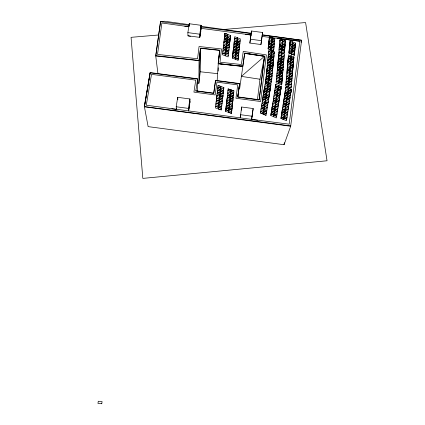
<?xml version="1.0" encoding="UTF-8"?>
<svg xmlns="http://www.w3.org/2000/svg" width="425" height="425" viewBox="0 0 425 425"><rect width="100%" height="100%" fill="white"/><g stroke="black" fill="none" stroke-linecap="round" stroke-linejoin="round"><path stroke-width="0.64" d="M187.967 35.801L199.787 37.363L199.787 34.202L201.137 25.314L189.263 23.747L187.866 32.629L187.967 35.801L190.458 36.306M197.577 91.487L197.598 79.055L150.174 72.85L144.431 106.818L148.123 126.623L284.059 144.707L290.673 126.241L301.585 40.248L262.289 34.797M201.131 29.383L201.137 25.314L201.105 28.348L250.931 34.935L251.478 31.009L262.639 32.486L260.955 44.519L249.868 43.058L250.931 34.935M218.216 71.071L218.238 67.766M197.572 83.135L198.873 83.279L200.26 71.777L200.494 48.328L219.762 50.41L219.672 51.701M215.518 81.935L215.597 80.633L239.572 83.81L237.793 96.804M217.133 80.931L218.275 63.484L219.762 50.41L218.264 63.798L242.818 66.449M219.412 55.59L219.502 54.294M292.549 72.388L289.887 71.453L288.575 86.987L291.215 87.917L292.549 72.388L292.251 75.496M290.96 59.022L293.622 59.994L292.549 72.266L293.866 56.929L291.221 55.972L289.93 71.31L290.96 59.022L293.664 59.968L293.792 58.469C286.971 54.878 295.269 61.099 293.866 56.929M294.355 55.165L295.402 43.042L294.397 55.138L291.757 54.177L292.814 42.038L295.402 43.042M289.818 43.844L290.105 40.858L288.963 53.045L289.733 43.929L292.416 44.848M289.297 77.392L286.615 76.468L287.162 70.38L289.839 71.32L288.389 86.849L285.733 85.914L286.567 76.527M289.744 71.166L290.557 61.917L287.89 60.961L287.109 70.205L289.744 71.166L287.151 70.183L288.23 57.874L290.939 58.868L291.173 55.829L288.517 54.867L287.89 60.961M292.294 75.469L289.622 74.54L289.829 72.935L292.384 73.923M288.963 53.045L291.571 54.033L291.747 52.456M290.062 40.885L292.703 41.868L292.251 46.394L289.606 45.417M291.571 54.033L292.703 41.868M282.11 45.571L279.485 44.567L278.906 50.66L281.578 51.632L282.742 39.562L280.128 38.547L282.742 39.562M281.578 51.632L282.45 42.527M279.985 71.368L278.779 83.863L276.101 82.923L276.973 73.536M280.192 68.181L281.042 58.926L278.354 57.965L277.536 67.208L280.234 68.154L277.536 67.208M279.501 76.017L280.288 68.329L277.583 67.384L280.288 68.329M278.439 57.88L281.084 58.862L281.685 52.838L281.435 55.877L278.704 54.873L277.578 67.187M284.383 52.764L281.722 51.797L282.837 39.684L285.441 40.694L284.341 52.79L285.228 43.695L282.524 42.718L282.71 41.236M284.134 56.992L281.674 84.92L278.965 84.007L281.462 56.031L284.097 57.014M280.139 71.469L282.79 72.425L280.064 71.554L280.272 69.944L277.509 68.919L277.281 70.428L280.033 71.405L277.281 70.428M283.007 69.333L280.378 68.319L281.775 52.955L284.405 53.943L284.272 55.441M281.557 55.999L281.605 54.48L284.32 55.489L284.15 57.008L281.462 56.031M282.168 78.731L279.517 77.764L282.211 78.71L281.674 84.92M280.42 68.297L283.071 69.264L282.88 70.848L277.451 68.908M280.128 38.547L279.528 44.508L282.152 45.512M279.639 74.492L276.93 73.557L277.626 67.362M281.552 54.336L278.869 53.369L279.002 51.871L281.685 52.838M278.354 57.965L279.044 51.845M272.154 37.846L270.985 49.996L273.636 50.995L274.789 38.866L272.154 37.846L274.789 38.866M272.021 39.403C270.443 41.214 275.682 43.424 274.699 40.391L271.973 39.355L274.614 40.37M274.141 53.465L274.279 51.967L272.877 67.304L270.162 66.358M272.51 70.566L272.723 68.956L267.192 66.938L267.336 65.418L272.818 67.378M267.065 68.499L265.784 80.978L267.378 65.392M267.288 65.243L268.191 55.957L270.863 56.95L269.976 66.215L267.288 65.243L269.976 66.215M270.821 56.971L268.233 55.898L268.866 49.852L271.533 50.851L271.224 53.917M271.394 43.748L270.794 49.852L271.798 40.731L269.057 39.706L268.132 48.854L269.413 36.704L272.058 37.724L271.479 43.663L268.823 42.654M270.024 66.39L268.488 81.924L269.795 69.45L267.017 68.462M270.906 56.886L271.533 50.851M271.299 54.049L274.051 55.011L271.373 83.013L268.68 82.067L271.394 54.023M272.547 70.539C268.802 70.826 268.839 65.965 272.723 68.956M271.586 50.995L274.237 51.993L271.586 50.995L270.103 66.428M271.878 39.233L269.232 38.218L269.413 36.704M233.442 48.886L236.21 49.858L233.362 48.971L232.374 58.145L235.153 59.107L236.125 49.943M235.153 59.107L236.486 46.904M236.571 46.92L233.761 45.9L236.528 46.941L236.874 43.903L234.117 42.92L233.952 44.412L239.557 46.5L239.631 44.981L236.927 43.977C244.062 47.393 235.291 41.214 236.73 45.427M237.474 37.719L236.794 43.759L234.074 42.75L234.759 36.699L237.437 37.745M237.628 37.889L240.364 38.877L238.037 60.249L235.307 59.272L237.665 37.862L237.023 43.881M231.46 113.326L233.182 97.288L230.35 96.39L228.65 112.434L231.46 113.326L233.059 98.908L227.333 97.012M230.387 96.369L233.203 97.235L233.909 90.918L231.126 89.983L233.909 90.918M238.037 60.249L238.722 54.124L235.965 53.157M229.925 99.461L228.448 112.296L225.622 111.398L226.658 101.772L227.487 95.412L230.292 96.337L229.596 102.584L226.658 101.772M227.407 95.253L228.129 88.91L230.929 89.845L230.212 96.177L227.407 95.253L230.249 96.156M234.154 42.893L232.374 58.145M228.65 112.434L230.265 97.989M231.126 89.983L230.414 96.316L233.245 97.213M227.811 34.51L230.568 35.509L228.151 56.876L225.399 55.888L227.848 34.483L227.083 40.593M226.796 43.669L229.527 44.678L229.649 43.09M229.813 41.607L230.568 35.509M218.487 107.222L218.663 105.65L215.815 104.736M219.757 96.071L220.177 92.926L217.345 91.997L216.314 99.923L219.194 100.879L219.018 102.446L216.134 101.575M220.177 92.926L219.454 99.174L216.575 98.271M220.841 86.44L220.097 92.767L217.271 91.832L218.02 85.494L220.841 86.44L218.02 85.494M223.847 87.518L221.308 109.921L218.466 109.018L221.042 86.578L223.847 87.518L223.157 93.813L220.235 92.979L223.157 93.813M229.872 41.538L224.246 39.53L223.545 45.491L226.334 46.474L225.202 55.744L226.706 43.536L223.917 42.484M226.945 40.38L227.651 34.34L224.915 33.309L224.203 39.36L226.982 40.354L224.203 39.36M226.668 43.562L227.024 40.524L226.95 42.054M222.79 97.065C215.379 93.755 224.575 99.87 222.881 95.466M223.502 45.555L222.44 54.751L225.239 55.718M224.241 39.339L224.915 33.309M229.728 43.127L224.076 41.018L223.922 42.548M189.545 24.703L164.64 21.25L160.544 21.643L155.747 55.999L199.022 60.663L200.494 48.328L198.873 83.279L199.033 60.35L200.531 48.121L219.635 50.182L218.137 63.569L242.829 66.13L244.699 53.061L264.488 56.089L259.112 99.71L237.867 96.889M257.465 99.407L259.978 79.231L264.621 56.318L244.683 53.375L239.642 88.671L238.335 88.527M264.621 56.318L259.213 99.992L237.803 97.15L239.636 83.55L215.502 80.357L213.679 93.133L195.867 90.769M260.955 44.519L261.428 40.768M261.587 39.52L261.901 37.018M257.55 120.291L251.648 119.393L252.53 112.397M188.721 26.711L161.893 22.987L157.521 54.411L197.561 58.73L199.054 46.516L221.494 48.939L219.996 62.209L241.379 64.515L243.265 51.388L266.358 54.915L260.621 101.517L235.955 98.249L237.734 84.894L216.968 82.142L215.151 94.934L193.933 92.124L195.739 80.139L151.512 74.348L146.285 105.203L251.648 119.393L253.188 108.545L241.671 107.015L241.214 110.245M262.639 32.486L261.981 36.391L299.806 41.204L289.186 124.185L251.648 119.393M284.059 144.707L284.314 142.736M249.868 43.058L251.478 31.009M241.671 107.015L240.215 117.874L240.667 114.718L252.216 116.253M241.326 65.493L241.235 66.172L219.938 63.877M189.412 25.447L160.544 21.643L155.747 55.999L157.935 73.69M101.782 403.75L102.085 401.593L98.271 401.243L97.963 403.399L101.75 403.745M285.86 87.215L283.502 102.643L286.158 103.743L288.495 88.336L285.818 87.237L288.495 88.336M286.338 103.891L288.145 91.518L290.769 92.629L288.984 104.986L286.381 103.875M290.955 92.597L288.283 91.502L288.495 89.994L288.851 88.432L291.47 89.547L290.907 92.613L291.47 89.547M288.851 88.432L288.283 91.502M215.597 80.633L213.775 93.415L195.798 91.03L197.662 78.795L150.083 72.574L144.303 106.574L290.679 125.912M237.793 96.268L239.572 83.81M285.398 90.291L283.502 102.643M287.3 95.954L287.518 94.44L284.83 93.351M284.92 93.272L287.608 94.361L288.453 88.358M288.416 106.632L288.145 108.173L288.416 106.632L285.728 105.543L285.499 107.068L288.384 108.21L286.498 120.711L283.831 119.622L285.696 107.127M285.855 105.469L286.2 104.008L288.846 105.118L288.575 106.659L283.188 104.316L283.417 102.792L282.381 108.975L285.175 109.985L286.11 103.891L283.417 102.792M285.085 110.064L282.423 108.959L280.973 118.378L283.65 119.473L285.042 110.086M283.65 119.473L285.77 105.522M280.973 118.378L282.189 110.489L284.814 111.669M189.927 98.951L190.012 101.644L188.588 111.021L188.493 108.402L189.927 98.951L177.687 97.33L176.205 106.771L176.407 109.4L171.843 108.901M199.787 37.363L201.126 28.533M188.998 109.23L189.752 104.237M200.079 36.311L200.844 31.275M280.994 88.241L281.223 86.743L278.88 102.117L276.144 101.065L278.811 102.186M278.54 103.727L278.391 105.294L275.671 104.199M280.808 89.797C273.998 85.834 282.158 92.634 281.037 88.294L278.306 87.125L278.577 85.6L281.223 86.743M275.002 107.206L273.525 116.631L270.815 115.531L272.271 106.112L275.002 107.206L272.271 106.112M276.93 94.695L274.263 93.537L276.978 94.653L276.5 97.739L273.828 96.608M274.051 113.464L271.304 112.375L274.051 113.464L273.812 115.005L271.113 113.905M274.481 110.373L274.768 108.795L272.032 107.7M278.88 102.117L276.022 101.044L275.055 107.148L272.361 106.032L273.381 99.896L276.064 101.022L275.517 104.093M273.578 98.191L276.255 99.323L276.022 100.842L277.95 88.506L275.288 87.359L275.83 84.325L274.736 90.456L277.44 91.577M280.755 89.797L276.404 117.879L273.711 116.785L274.72 110.484M277.212 93.139C270.428 89.202 278.497 96.002 277.53 91.492L278.487 85.478L275.788 84.347M274.778 90.435L273.302 99.737L276.022 100.842M176.407 109.4L176.603 108.152M265.492 99.944L262.74 98.834L268.313 101.177L268.074 102.701L265.296 101.665L263.303 114.192L266.023 115.297L270.81 85.685C267.075 82.381 266.65 87.199 270.481 87.21M268.473 99.609L271.001 84.129L268.292 83.002L271.001 84.129M263.118 114.043L264.642 104.608L261.928 103.488L260.382 112.933L263.155 114.022L260.382 112.933M265.699 98.239L262.947 97.128L264.43 87.837L267.251 88.883L265.657 98.26L267.686 85.887M264.695 104.55L265.731 98.419L262.985 97.304L265.731 98.419M265.221 101.532L265.816 98.462M263.303 114.192L265.535 100.008M268.329 82.981L265.843 98.414L268.579 99.519M262.793 98.85L262.214 101.899L264.977 102.993L265.216 101.474M264.605 104.63L261.975 103.424L263.027 97.282M265.269 83.231L267.968 84.421L265.269 83.231L265.513 81.722L268.233 82.859L267.729 85.93L264.998 84.74L262.947 97.128M265.551 81.701L265.083 84.756M150.174 72.85L144.431 106.818L290.673 126.241M252.609 111.759L253.188 108.545M301.022 42.123L301.585 40.248L301.049 42.144M264.467 56.297L241.4 76.383L259.978 79.231M227.614 34.361L224.878 33.336M227.449 35.87L224.713 34.818L227.487 35.817M227.683 35.966L230.366 37.039M227.285 37.352L224.543 36.332L227.285 37.352M227.513 37.474L230.244 38.489L227.476 37.501M227.109 38.893L224.379 37.82L227.147 38.866M227.348 38.983L230.074 40.03M227.343 39.015L230.074 40.003M223.752 43.972L226.461 45.013M226.992 42.112L229.691 43.148M223.582 45.47L226.254 46.559M234.6 38.181L237.315 39.196M226.791 43.626L229.564 44.609M234.398 39.722L237.155 40.71M226.626 45.162L229.367 46.166M223.125 48.647L225.877 49.651M226.419 46.734L229.16 47.738M237.506 39.344L240.167 40.407M240.051 41.862L237.347 40.853M236.959 42.218L234.244 41.209L236.953 42.277M222.785 51.68L225.542 52.679M234.005 44.423L239.514 46.437M237.187 42.367L239.891 43.371M226.073 49.794L228.863 50.745M222.61 53.242L225.415 54.156L222.615 53.189M225.903 51.324L228.65 52.318M225.776 52.796L228.523 53.821L225.771 52.828M225.563 54.384L228.352 55.351M233.197 50.469L235.965 51.441L233.197 50.522M236.449 48.593L239.163 49.592M233.075 51.993L235.801 53.008L233.033 52.041M236.332 50.065L239.041 51.085L236.289 50.086M232.868 53.571L235.641 54.506M232.746 55.053L235.439 56.063M236.002 53.13L238.68 54.166M238.845 52.604L236.167 51.59L238.839 52.652M235.795 54.708L238.515 55.691M235.285 57.566L232.581 56.557L235.275 57.625M235.471 57.768L238.197 58.751M238.361 57.189L235.636 56.206M238.197 58.719L235.471 57.736M272.058 37.724L269.37 36.731M268.919 41.193L271.57 42.208M268.6 44.232L271.256 45.241M271.687 42.41L274.332 43.419M282.63 41.082C278.646 38.032 278.986 42.824 282.455 42.585M268.276 47.324L270.975 48.333L268.318 47.297M271.405 45.464L274.051 46.468M271.076 46.835L268.414 45.826L271.118 46.808M282.572 41.071L279.995 40.03M282.588 41.103L285.356 42.213M279.703 42.994L282.328 44.003M271.161 48.477L273.817 49.449M268.722 51.356L271.405 52.392L268.685 51.383L268.51 52.886L271.267 53.895M270.985 49.996L273.673 50.968M279.353 46.054L281.982 47.111L279.31 46.081M281.844 48.62L279.183 47.621L281.802 48.641M271.447 52.498L274.189 53.513L271.533 52.519M289.983 42.335L292.538 43.371M281.987 48.79L284.607 49.783M289.648 45.395L292.251 46.447M281.897 50.256L284.516 51.244L281.855 50.278M267.862 59.08L270.539 60.063M292.565 45.029L295.157 46.033M289.521 46.936C293.308 46.24 293.34 53.778 289.266 49.969M273.817 56.573L271.161 55.585L273.859 56.546M270.683 58.533L268.005 57.492L270.725 58.507M295.237 44.572L292.65 43.573L295.279 44.551M273.535 59.659L270.879 58.629L273.578 59.638M267.718 60.626L270.401 61.609M292.437 46.543L295.03 47.542M281.775 52.955L284.405 53.943M220.867 88.129L223.678 89.069M220.272 91.21L217.494 90.19M273.679 58.108L271.017 57.12L273.721 58.082M270.73 60.207L273.434 61.168L270.736 60.185M292.262 48.126L294.854 49.119M278.614 56.35L281.212 57.364M217.345 91.997L220.139 92.948M267.479 63.638L270.157 64.674M292.134 49.64L294.775 50.612L292.14 49.613M289.138 51.468L291.741 52.514L289.127 51.521M220.283 91.152L217.457 90.212M220.474 91.348L223.29 92.283M270.486 63.272L273.158 64.249L270.491 63.24M219.964 94.509L217.186 93.596M292.012 51.133L294.647 52.126L292.055 51.106M281.334 57.534L284.006 58.523L281.329 57.561M270.119 64.637L267.437 63.66M281.084 58.862L278.481 57.853M291.927 52.631L294.525 53.619M216.962 95.12L215.411 107.977L218.264 108.885L219.369 99.253L216.49 98.356M217.01 95.157L219.842 96.087M281.238 59.043L283.873 60.053L281.238 59.075M291.757 54.177L294.397 55.138M219.98 94.547L222.923 95.444M288.447 56.382L291.008 57.354M216.787 96.682L219.624 97.607M277.945 62.602L280.596 63.58M273.015 65.79L270.305 64.812L273.02 65.763M291.173 55.829L290.599 61.853L287.975 60.876M230.887 89.866L228.092 88.931M269.572 70.954L266.921 69.96M227.752 92.071L230.594 92.979L230.387 94.557M283.693 61.625L281.063 60.605L283.735 61.604M288.15 59.346L290.721 60.355M280.787 63.718L283.47 64.669M233.745 92.464L230.924 91.556L233.745 92.496M277.679 65.636L280.325 66.661M222.583 98.696L219.757 97.771M277.711 65.668L280.367 66.64M227.625 93.612L230.419 94.6L227.614 93.67M216.352 99.902L219.194 100.879M290.939 58.868L288.23 57.874M283.603 63.107L280.925 62.156L283.603 63.134M269.567 70.959L266.916 69.971M280.463 65.089L277.812 64.117L280.468 65.089M269.732 71.103L272.409 72.064M280.649 65.264L283.332 66.21L280.654 65.232M266.512 73.18L269.206 74.141M227.487 95.412L230.292 96.337M283.47 64.637L280.787 63.692M290.833 60.552L293.484 61.503L290.838 60.52M287.767 62.523L290.392 63.495M269.588 72.654L272.271 73.615L269.546 72.68M266.369 74.715L269.11 75.65M230.621 94.706L233.41 95.63M290.514 61.938L288.022 60.855M219.401 100.969L222.232 101.883M290.705 62.087L293.362 63.033L290.705 62.055M269.445 74.216L272.122 75.22M280.362 68.367L282.965 69.355M266.22 76.272L268.961 77.233L266.262 76.25M283.156 67.772L280.516 66.805L283.199 67.75M277.19 71.926L279.857 72.882M290.259 65.025L287.635 64.032M230.09 97.92L232.974 98.866M272.08 75.241L269.402 74.237M287.417 67.092L290.004 68.08M226.95 100.098L229.718 101.044M293.186 64.611L290.572 63.638L293.229 64.584M265.928 79.438L268.632 80.389M290.132 66.566L287.502 65.567M290.312 66.709L292.931 67.671M271.936 76.792L269.253 75.836L271.979 76.771M282.88 70.933L280.229 69.971M287.247 68.627L289.914 69.626L287.279 68.664M229.936 99.519L227.077 98.563L225.622 111.398M230.095 99.551L232.82 100.555M218.864 105.788L221.696 106.723L218.822 105.836M268.967 78.933L271.697 79.889L269.009 78.912M279.926 73.105L282.62 74.04L279.926 73.079M276.792 75.087L279.507 76.07L276.834 75.066M221.834 105.14L219.002 104.199M287.162 70.38L286.87 73.424L289.595 74.396L288.432 86.828L285.733 85.914M232.693 102.096L229.893 101.182M268.818 80.527L271.554 81.425L268.823 80.5M226.488 103.397L229.303 104.311M292.719 70.699L290.1 69.743M232.852 100.486L230.058 99.572M287.072 71.878L289.669 72.861M279.698 76.165L282.349 77.164M229.681 102.829L232.518 103.721M279.692 76.213L282.354 77.116M218.466 109.018L221.345 109.9M276.558 78.2L279.188 79.204M226.318 104.97L229.171 105.883L226.355 104.948M282.444 75.613L279.788 74.662L282.487 75.592M279.326 77.642L276.654 76.691L279.368 77.621M229.548 104.375L232.347 105.331M276.42 79.767L279.05 80.734M268 84.363L268.233 82.859L265.513 81.722M226.18 106.547L229.001 107.483L226.18 106.579M289.829 72.935L292.427 73.902M264.802 86.222L267.447 87.396M286.785 74.917L289.425 75.873M279.374 79.342L282.035 80.288M229.335 106.016L232.183 106.898M276.287 81.302L278.912 82.328M286.657 76.442L289.212 77.478M232.31 105.352L229.511 104.396M270.81 85.685L268.095 84.554M264.228 89.383L266.879 90.498M267.564 87.571L270.279 88.724L267.607 87.55M289.537 76.043L292.166 77.021L289.494 76.064M229.16 107.642L231.97 108.545M286.439 78.057L289.085 79.002M225.84 109.735L228.666 110.633M278.917 82.269L276.245 81.324M279.098 82.471L281.764 83.412M228.99 109.214L231.837 110.123L229.032 109.198M286.312 79.64L288.957 80.585M266.879 90.552L264.185 89.351M263.734 92.443L266.433 93.585M228.815 110.856L231.667 111.727M291.991 78.593L289.361 77.647L292.033 78.572M278.577 85.6L281.18 86.764M270.04 90.233L267.314 89.144L270.04 90.265M289.096 80.771L291.731 81.712M266.868 92.198L269.508 93.378M286.046 82.758L288.697 83.698L286.041 82.758M291.911 80.091L289.228 79.22L291.906 80.139M275.103 88.841L277.716 90.015M278.348 87.173L273.711 116.785M269.748 91.843L267.118 90.637L269.79 91.821M266.581 93.76L269.312 94.871M288.963 82.328L291.603 83.268M265.896 96.735L263.245 95.519M288.564 85.234L285.913 84.293M277.95 88.506L275.331 87.338M281.037 88.294L278.306 87.125M277.828 90.217L280.479 91.354M288.703 85.452L291.343 86.387M291.47 84.825L288.835 83.89L291.518 84.803M288.575 86.987L291.215 87.917M265.885 98.393L268.515 99.588M285.6 88.745L288.235 89.861M274.067 95.057L276.739 96.193M268.781 97.989L266.082 96.889L268.775 98.021M280.245 92.889L277.594 91.726M277.121 94.828L279.815 95.96L277.153 94.828M285.175 91.742L287.821 92.847L285.18 91.736M280.048 94.424L277.36 93.266L280.059 94.377M276.877 96.395L279.538 97.522M273.588 98.132L276.271 99.264M265.051 103.195L267.793 104.327L265.094 103.174M261.641 105.097L264.361 106.165M273.381 99.896L276.022 101.044M267.994 102.786L265.296 101.665M287.927 93.027L290.557 94.137L287.884 93.048M284.612 94.865L287.3 96.007L284.654 94.844M264.844 104.736L267.543 105.889M264.159 107.738L261.433 106.617M287.709 94.568L290.339 95.705L287.704 94.6M284.394 96.438L287.077 97.548L284.389 96.459M264.361 106.218L261.641 105.044M264.594 106.303L267.256 107.488M279.305 99.067L276.643 97.915M264.547 106.372L267.298 107.467M261.136 108.232L263.861 109.347M272.871 102.951L270.815 115.531M272.919 102.993L275.607 104.114M284.166 98.01L286.817 99.115M279.113 100.566L276.399 99.493L279.108 100.598M264.345 107.892L267.054 109.002M260.886 109.777L263.659 110.872M275.91 102.59L273.1 101.448L278.619 103.769M272.643 104.476L275.283 105.623M287.268 97.676L289.903 98.775M283.99 99.514L286.599 100.635M263.867 109.321L261.141 108.2M260.631 111.382L263.373 112.434M290.073 97.282L287.438 96.183L290.116 97.267M275.634 104.263L278.306 105.379M275.395 105.825L278.072 106.935M286.822 100.767L289.42 101.915M266.762 110.612L264.047 109.501L266.804 110.596M263.362 112.498L260.642 111.323M275.203 107.334L277.876 108.476M286.381 102.159L283.73 101.06L286.37 102.218M286.556 102.367L289.244 103.445M283.188 104.316L285.839 105.432L286.11 103.891M274.725 108.816L272.032 107.647M274.911 108.97L277.594 110.075M271.548 110.803L274.284 111.924L271.591 110.782M285.499 107.068L282.922 105.841L285.627 106.935M289.244 103.413L286.562 102.34M282.742 107.344L285.356 108.481M266.023 115.297L263.346 114.176M277.599 110.027L274.922 108.922M274.476 112.046L277.116 113.199M277.397 111.61L274.678 110.505L277.403 111.589M276.925 114.718L274.194 113.634L276.877 114.766M273.758 115.085L271.054 113.98M273.95 115.207L276.68 116.317L273.992 115.191M285.281 110.192L287.884 111.345M284.814 111.616L282.147 110.511M281.717 113.672L284.389 114.771L281.722 113.64M284.58 113.225L281.908 112.12L284.623 113.204M281.488 115.212L284.118 116.328M284.527 114.941L287.236 115.988M287.465 114.431L284.761 113.374L287.459 114.453M284.293 116.508L286.955 117.603M283.879 117.927L281.212 116.774L283.921 117.911M286.726 119.17L284.065 118.049L286.769 119.154M158.817 34.977L131.054 37.331L142.832 178.394L327.038 160.767L305.596 22.546L222.95 29.543M184.811 26.339L188.727 26.738M155.614 55.664L199.054 60.456M200.26 71.777L217.558 73.647M245.538 34.361L251.457 35.094M277.493 38.425L299.806 41.204M200.563 26.918L251.074 33.58M262.225 35.052L301.713 40.263M250.405 39.206L261.609 40.683M187.866 32.629L199.787 34.202M176.205 106.771L188.493 108.402M200.685 26.249L251.148 33.251M244.391 53.29L263.558 56.217M228.687 112.412L231.503 113.305M225.797 109.756L228.655 110.697M229.165 107.61L232.008 108.524M219.364 100.985L222.227 101.931M226.488 103.344L229.346 104.29M219.72 97.793L222.578 98.722M229.856 101.203L232.688 102.127M226.743 101.687L229.596 102.584M217.133 93.58L222.96 95.508M227.317 96.974L230.127 97.899M220.479 91.322L223.327 92.262M230.584 94.727L233.41 95.662M265.784 80.978L268.531 81.903M265.933 79.379L268.669 80.368M269.11 77.371L271.835 78.328M285.871 84.315L288.559 85.292M279.103 82.439L281.807 83.39M279.379 79.316L282.078 80.267M266.778 71.49L269.471 72.457M266.693 71.575L269.434 72.478M266.656 71.597L269.349 72.563M289.101 80.745L291.773 81.69M266.512 73.127L269.248 74.12M277.015 73.472L279.724 74.407M286.397 78.078L289.085 79.055M280.096 71.49L282.752 72.494M269.864 69.53L272.584 70.476M223.13 48.625L225.914 49.624M226.079 49.773L228.82 50.793M235.801 54.676L238.558 55.67M222.955 50.15L225.749 51.154M225.909 51.292L228.687 52.291M289.701 74.455L292.326 75.406M289.93 71.31L292.591 72.245M226.254 48.227L229.027 49.252M290.185 68.218L292.846 69.19M236.454 48.567L239.206 49.566M226.589 45.183L229.362 46.192M267.723 60.594L270.438 61.583M233.362 48.971L236.087 49.969M226.424 46.708L229.197 47.712M290.317 66.677L292.974 67.649M277.95 62.571L280.638 63.553M267.867 59.059L270.582 60.042M287.762 62.47L290.434 63.474M234.117 42.92L236.837 43.929M227.178 40.497L229.909 41.512M224.092 41.055L226.838 42.07M237.309 40.88L240.045 41.894M237.145 42.394L239.886 43.403M234.563 38.208L237.309 39.227M278.704 54.873L281.435 55.877M279.002 51.871L281.642 52.865M288.432 56.344L291.051 57.333M268.132 48.854L270.837 49.831M281.993 48.769L284.644 49.757M268.558 44.258L271.262 45.294M271.41 45.417L274.093 46.442M289.005 53.019L291.614 54.012M282.067 45.597L279.443 44.593L282.195 45.486M271.692 42.378L274.369 43.393M268.738 42.739L271.437 43.69M268.701 42.766L271.352 43.775M292.267 48.105L294.897 49.093M271.873 40.864L274.566 41.873M289.861 43.823L292.458 44.827M282.705 41.161C286.604 44.195 286.307 39.435 282.795 39.711M289.733 43.929L292.331 44.933M292.522 45.055L295.152 46.059M292.395 46.569L295.024 47.589M281.015 118.357L283.693 119.452M261.391 106.638L264.148 107.759M284.298 116.482L286.997 117.587M274.534 110.33L271.788 109.262L274.523 110.351M284.171 97.978L286.859 99.094M262.459 100.364L265.258 101.511M275.4 105.793L278.115 106.919M282.471 108.896L285.175 109.985M287.226 97.697L289.898 98.802M284.962 93.25L287.608 94.361M263.202 95.54L265.949 96.656M285.35 90.249L288.076 91.386M263.691 92.464L266.433 93.612M288.591 89.962L291.258 91.051M288.495 89.994L291.168 91.088M276.882 96.369L279.581 97.5M288.803 88.453L291.428 89.569M274.826 90.376L277.53 91.492M264.52 87.757L267.213 88.905M264.43 87.837L267.16 88.963M277.833 90.185L280.521 91.332M267.846 86.041L270.576 87.189M160.544 21.643L160.677 22.955M177.687 97.33L177.841 99.493M190.012 101.644L190.039 102.367M189.263 23.747L189.332 26.334M189.316 23.758L189.337 24.974M223.332 47.053L226.089 48.057L223.295 47.074M233.644 47.366L236.369 48.365L233.638 47.372M236.688 46.984L239.397 47.982L236.651 47.01M271.591 43.871L274.237 44.88L271.591 43.903M271.309 46.931L273.955 47.935L271.309 46.931M282.439 44.179L285.042 45.209L282.439 44.179M282.306 45.693L284.915 46.718L282.264 45.714M268.414 54.363L271.086 55.356L268.409 54.368M282.168 47.207L284.782 48.248L282.168 47.207M279.087 49.114L281.717 50.107L279.087 49.114M217.844 87.045L220.665 87.991L217.807 87.067M217.669 88.634L220.495 89.574L217.664 88.634M289.393 48.445L291.996 49.475L289.393 48.445M267.623 62.119L270.3 63.102L267.617 62.119M220.692 89.712L223.502 90.679L220.655 89.733M270.629 61.699L273.296 62.677L270.592 61.721M278.263 59.452L280.914 60.483L278.263 59.452M278.131 61.014L280.776 62.013L278.131 61.014M227.959 90.461L230.759 91.428L227.959 90.461M230.791 93.118L233.575 94.079L230.791 93.118M219.582 99.37L222.403 100.316L219.582 99.37M215.996 103.126L218.838 104.072L215.99 103.158M219.22 102.584L222.047 103.519L219.22 102.584M266.119 77.817L268.818 78.768L266.119 77.817M290.493 65.126L293.101 66.114L290.493 65.126M215.634 106.314L218.477 107.286L215.597 106.335M218.684 107.392L221.521 108.295L218.647 107.413M226.01 108.157L228.831 109.06L226.01 108.157M279.283 80.856L281.945 81.797L279.278 80.883M263.983 90.902L266.682 92.044L263.941 90.923M275.607 85.871L278.269 87.019L275.597 85.834M286.174 81.191L288.825 82.137L286.131 81.218M263.489 93.994L266.193 95.131L263.484 93.994M266.374 95.285L269.067 96.422L266.337 95.306M287.045 99.216L289.68 100.348L287.045 99.216M263.845 111.026L266.56 112.131L263.803 111.042M263.596 112.598L266.31 113.735L263.596 112.598M285.51 108.63L288.155 109.767L285.467 108.651M285.047 111.754L287.693 112.901L285.047 111.754"/></g></svg>
